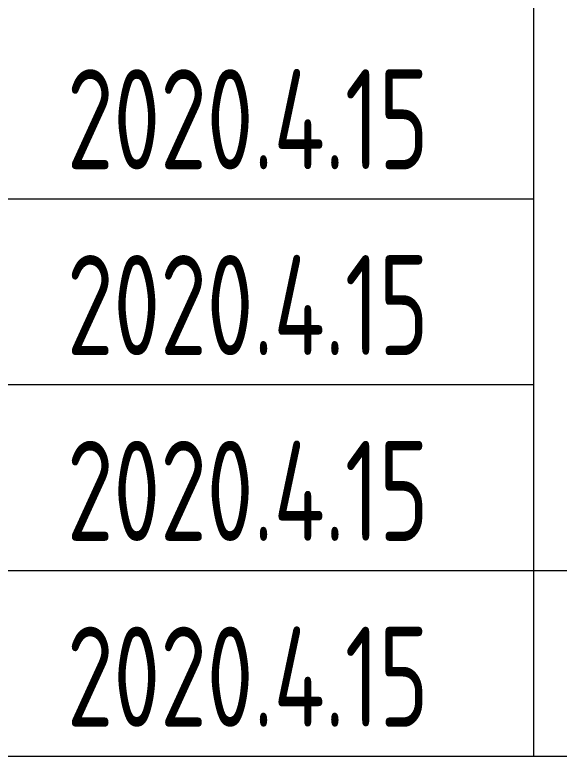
# Model space of a CAD drawing. Extents: x 4579863 to 4663963, y -547270 to -273670.
# Drawn here: x 4648647 to 4650555, y -480037 to -477443 of the extents above; entities that cross this region are included whole.
import ezdxf
from ezdxf.enums import TextEntityAlignment as Align

# ---------------------------------------------------------------- set-up
doc = ezdxf.new("R2010")
doc.units = 0
doc.header["$LTSCALE"] = 1000
doc.header["$MEASUREMENT"] = 0
doc.layers.get('0').update_dxf_attribs({"linetype": 'CONTINUOUS'})
doc.styles.add('sceie', font='SCEIE', dxfattribs={"width": 0.75, "bigfont": 'SCEIC'})

msp = doc.modelspace()

# ---------------------------------------------------------------- linework, layer by layer
for p, q in [((4650462.8, -480036.7), (4650462.8, -476786.7)), ((4644962.8, -478086.7), (4650462.8, -478086.7)), ((4644962.8, -478736.7), (4650462.8, -478736.7)), ((4644962.8, -479386.7), (4662962.8, -479386.7)), ((4644962.8, -480036.7), (4662962.8, -480036.7))]:
    msp.add_line(p, q)

# ---------------------------------------------------------------- texts
at = {"style": 'sceie', "width": 0.8}
for p in [(4649462.1, -477808.1), (4649462.1, -478458.1), (4649462.1, -479108.1), (4649462.1, -479758.1)]:
    msp.add_attdef('2020.4.15', text='200320-02-040', height=350, dxfattribs=at).set_placement(p, align=Align.MIDDLE)

doc.saveas('drawing.dxf')
